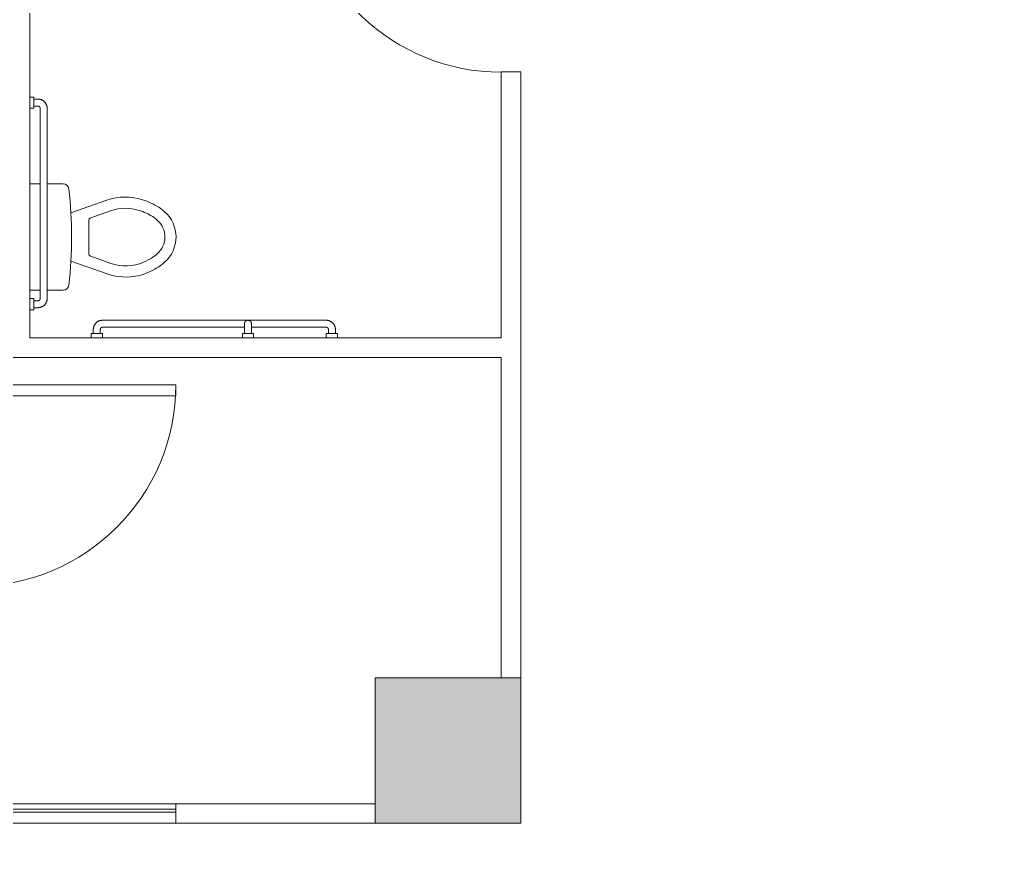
# Model space of a CAD drawing. Header units: inches. Extents: x 41 to 2552, y -541 to 533.
# Drawn here: x 1697.1 to 1875.1, y -300.2 to -151 of the extents above; entities that cross this region are included whole.
import ezdxf

# ---------------------------------------------------------------- set-up
doc = ezdxf.new("R2010")
doc.units = ezdxf.units.IN
doc.header["$MEASUREMENT"] = 0
for name, color, linetype, lineweight in [('A-DOOR', 31, 'Continuous', 9), ('A-DOOR-FRAM', 31, 'Continuous', 9), ('A-GLAZ', 151, 'Continuous', 9), ('Bb-col', 7, 'Continuous', 9), ('CAD background - for revit_dwg', 8, 'Continuous', 9), ('I-WALL', 2, 'Continuous', 13), ('P-SANR-FIXT', 6, 'Continuous', 9), ('Q-SPCQ', 91, 'Continuous', 9)]:
    doc.layers.add(name, color=color, linetype=linetype, lineweight=lineweight)

# ---------------------------------------------------------------- blocks, each defined once
blk = doc.blocks.new('Single-Flush - With Sidelight - 36_ x 96_-1748606-New Construction - Partition Plan')
at = {"layer": 'A-DOOR', "color": 250, "lineweight": 20}
for p, q in [((-16, 37.75), (-18, 37.75)), ((-18, 1.75), (-18, 37.75)), ((-16, 37.75), (-16, 1.75)), ((-16, 1.75), (-18, 1.75))]:
    blk.add_line(p, q, dxfattribs=at)
at = {"layer": 'A-DOOR'}
blk.add_arc((-18, 1.75), 36, 360, 90, dxfattribs=at)
at = {"layer": 'A-DOOR-FRAM', "color": 250, "lineweight": 20}
blk.add_line((58.91, -1.75), (58.91, 1.75), dxfattribs=at)
at = {"layer": 'A-GLAZ', "color": 250, "lineweight": 20}
for p, q in [((56.91, 0.75), (20, 0.75)), ((20, 0.75), (20, 0.25)), ((20, 0.25), (56.91, 0.25)), ((56.91, 0.25), (56.91, 0.75))]:
    blk.add_line(p, q, dxfattribs=at)
blk = doc.blocks.new('Single-Flush - 36_ x 96_-1570144-New Construction - Partition Plan')
at = {"layer": 'A-DOOR', "color": 250, "lineweight": 20}
for p, q in [((16.25, 1.75), (16.25, 37.77)), ((18, 37.77), (16.25, 37.77)), ((18, 1.75), (18, 37.77)), ((18, 1.75), (16.25, 1.75))]:
    blk.add_line(p, q, dxfattribs=at)
at = {"layer": 'A-DOOR'}
blk.add_arc((18, 1.75), 36.07, 92.7812, 180, dxfattribs=at)
blk = doc.blocks.new('Toilet - Floor-Mounted - 2D - ADA-991295-New Construction - Partition Plan')
at = {"layer": 'P-SANR-FIXT', "lineweight": 13}
for p, q in [((-9.5, 0), (-9.5, -1.87)), ((9.5, -1.87), (9.5, 0)), ((-9.5, -3.12), (-9.5, -6)), ((9.5, -6), (9.5, -3.12)), ((-6.59, -13.86), (-4.32, -7.37)), ((6.57, -13.8), (4.32, -7.37)), ((2.96, -10.56), (-2.96, -10.56)), ((-3.43, -10.9), (-4.71, -14.52)), ((4.68, -14.46), (3.43, -10.9))]:
    blk.add_line(p, q, dxfattribs=at)
for centre, radius, start, end in [((-8.5, -6), 1, 180, 263.316), ((0, 66.53), 74.03, 263.316, 276.684), ((8.5, -6), 1, 276.684, 360), ((-2.96, -11.06), 0.5, 90, 160.6685), ((2.96, -11.06), 0.5, 19.3315, 90), ((2.84, -17.17), 10, 160.6685, 203.3287), ((-2.87, -17.11), 10, 342.1371, 19.3315), ((2.84, -17.17), 8, 160.6685, 203.3287), ((-2.87, -17.11), 8, 342.1371, 19.3315), ((-5.91, -16.13), 11.2, 328.4728, 342.1371), ((6.53, -15.58), 14.01, 203.3287, 212.3538), ((6.53, -15.58), 12.01, 203.3287, 212.1619), ((-5.91, -16.13), 13.2, 328.2162, 342.1371), ((3.98, -16.66), 11.29, 214.6359, 221.2014), ((3.98, -16.66), 9.29, 214.879, 221.2014), ((0, -20.15), 4, 221.2014, 318.7986), ((-3.98, -16.66), 9.29, 318.7986, 325.0594), ((-3.98, -16.66), 11.29, 318.7986, 325.3641), ((0, -20.15), 6, 221.2014, 318.7986)]:
    blk.add_arc(centre, radius, start, end, dxfattribs=at)
blk = doc.blocks.new('ADA - toilet_3-piece_grab_bars - 17_ Seat Height-1660370-New Construction - Partition Plan')
at = {"layer": 'Q-SPCQ'}
for p, q in [((33.19, 56.37), (32.44, 56.37)), ((33.94, 56.75), (33.19, 56.75)), ((33.19, 54.75), (33.19, 56.75)), ((30.82, 54.75), (30.82, 14.75)), ((32.07, 41.36), (32.07, 54.75)), ((32.44, 55.12), (33.19, 55.12)), ((33.19, 54.75), (33.94, 54.75)), ((33.19, 41.37), (32.44, 41.37)), ((33.19, 41.37), (32.44, 41.37)), ((33.94, 41.75), (33.19, 41.75)), ((33.19, 39.75), (33.19, 41.75)), ((33.94, 41.75), (33.94, 39.75)), ((32.07, 14.75), (32.07, 40.13)), ((32.44, 40.12), (33.19, 40.12)), ((32.44, 40.12), (33.19, 40.12)), ((33.19, 39.75), (33.94, 39.75)), ((33.19, 14.37), (32.44, 14.37)), ((33.94, 14.75), (33.19, 14.75)), ((33.19, 12.75), (33.19, 14.75)), ((32.44, 13.12), (33.19, 13.12)), ((33.19, 12.75), (33.94, 12.75)), ((26.94, 4.87), (-7.06, 4.87)), ((-7.06, 3.62), (26.94, 3.62)), ((-9.06, 2.5), (-9.06, 1.75)), ((-9.06, 2.5), (-7.06, 2.5)), ((-8.68, 3.25), (-8.68, 2.5)), ((-7.43, 2.5), (-7.43, 3.25)), ((-7.06, 1.75), (-7.06, 2.5)), ((26.94, 2.5), (26.94, 1.75)), ((26.94, 2.5), (28.94, 2.5)), ((27.32, 3.25), (27.32, 2.5)), ((28.57, 2.5), (28.57, 3.25)), ((28.94, 1.75), (28.94, 2.5))]:
    blk.add_line(p, q, dxfattribs=at)
at = {"layer": 'Q-SPCQ', "flags": 128}
for points in [[(32.44, 56.37), (32.38, 56.37), (32.31, 56.37), (32.25, 56.36), (32.18, 56.35), (32.12, 56.34), (32.05, 56.33), (31.99, 56.31), (31.93, 56.29), (31.87, 56.27), (31.81, 56.25), (31.75, 56.22), (31.69, 56.19), (31.63, 56.16), (31.58, 56.13), (31.52, 56.09), (31.47, 56.05), (31.42, 56.01), (31.37, 55.97), (31.32, 55.93), (31.28, 55.88), (31.23, 55.83), (31.19, 55.79), (31.15, 55.73), (31.11, 55.68), (31.07, 55.63), (31.04, 55.57), (31.01, 55.52), (30.98, 55.46), (30.95, 55.4), (30.93, 55.34), (30.9, 55.28), (30.88, 55.22), (30.87, 55.15), (30.85, 55.09), (30.84, 55.03), (30.83, 54.96), (30.82, 54.9), (30.82, 54.83), (30.82, 54.77), (30.82, 54.75)], [(32.07, 54.75), (32.07, 54.76), (32.07, 54.78), (32.07, 54.79), (32.07, 54.81), (32.07, 54.82), (32.08, 54.84), (32.08, 54.85), (32.09, 54.87), (32.09, 54.88), (32.1, 54.9), (32.1, 54.91), (32.11, 54.92), (32.12, 54.94), (32.12, 54.95), (32.13, 54.96), (32.14, 54.97), (32.15, 54.99), (32.16, 55), (32.17, 55.01), (32.18, 55.02), (32.19, 55.03), (32.2, 55.04), (32.21, 55.05), (32.23, 55.06), (32.24, 55.07), (32.25, 55.07), (32.26, 55.08), (32.28, 55.09), (32.29, 55.09), (32.31, 55.1), (32.32, 55.1), (32.33, 55.11), (32.35, 55.11), (32.36, 55.12), (32.38, 55.12), (32.39, 55.12), (32.41, 55.12), (32.42, 55.12), (32.44, 55.12), (32.44, 55.12)], [(30.83, 40.87), (30.83, 40.9), (30.84, 40.92), (30.85, 40.95), (30.86, 40.97), (30.87, 40.99), (30.88, 41.02), (30.89, 41.04), (30.9, 41.06), (30.91, 41.08), (30.93, 41.1), (30.94, 41.12), (30.96, 41.14), (30.97, 41.16), (30.99, 41.18), (31.01, 41.2), (31.02, 41.22), (31.04, 41.23), (31.06, 41.25), (31.08, 41.26), (31.1, 41.28), (31.12, 41.29), (31.15, 41.3), (31.17, 41.31), (31.19, 41.32), (31.21, 41.33), (31.24, 41.34), (31.26, 41.35), (31.29, 41.36), (31.31, 41.36), (31.33, 41.37), (31.36, 41.37), (31.38, 41.37), (31.41, 41.37), (31.43, 41.37), (31.44, 41.37)], [(31.44, 41.37), (31.44, 41.37), (31.44, 41.37), (31.45, 41.37), (31.45, 41.37), (31.46, 41.37)], [(32.44, 41.37), (32.4, 41.37), (32.36, 41.37), (32.32, 41.37), (32.28, 41.37), (32.24, 41.37), (32.2, 41.37), (32.16, 41.37), (32.13, 41.37), (32.09, 41.37), (32.05, 41.37), (32.02, 41.37), (31.98, 41.37), (31.94, 41.37), (31.91, 41.37), (31.88, 41.37), (31.84, 41.37), (31.81, 41.37), (31.78, 41.37), (31.75, 41.37), (31.72, 41.37), (31.7, 41.37), (31.67, 41.37), (31.65, 41.37), (31.62, 41.37), (31.6, 41.37), (31.58, 41.37), (31.56, 41.37), (31.54, 41.37), (31.52, 41.37), (31.51, 41.37), (31.5, 41.37), (31.48, 41.37), (31.47, 41.37), (31.46, 41.37), (31.46, 41.37), (31.45, 41.37), (31.45, 41.37), (31.44, 41.37), (31.44, 41.37)], [(31.69, 41.37), (31.72, 41.37), (31.74, 41.37), (31.77, 41.37), (31.8, 41.37), (31.84, 41.37), (31.87, 41.37), (31.9, 41.37), (31.93, 41.37), (31.97, 41.37), (32.01, 41.37), (32.04, 41.37), (32.08, 41.37), (32.12, 41.37), (32.15, 41.37), (32.19, 41.37), (32.23, 41.37), (32.27, 41.37), (32.31, 41.37), (32.35, 41.37), (32.39, 41.37), (32.43, 41.37), (32.44, 41.37)], [(31.44, 40.12), (31.42, 40.13), (31.39, 40.13), (31.37, 40.13), (31.34, 40.13), (31.32, 40.14), (31.29, 40.14), (31.27, 40.15), (31.24, 40.16), (31.22, 40.17), (31.2, 40.17), (31.17, 40.18), (31.15, 40.2), (31.13, 40.21), (31.11, 40.22), (31.09, 40.23), (31.07, 40.25), (31.05, 40.26), (31.03, 40.28), (31.01, 40.3), (30.99, 40.31), (30.98, 40.33), (30.96, 40.35), (30.94, 40.37), (30.93, 40.39), (30.92, 40.41), (30.9, 40.43), (30.89, 40.46), (30.88, 40.48), (30.87, 40.5), (30.86, 40.52), (30.85, 40.55), (30.84, 40.57), (30.84, 40.59), (30.83, 40.62), (30.83, 40.64)], [(31.46, 40.12), (31.46, 40.12), (31.45, 40.12), (31.45, 40.12), (31.44, 40.12), (31.44, 40.12)], [(31.44, 40.12), (31.44, 40.12), (31.44, 40.12), (31.45, 40.12), (31.45, 40.12), (31.46, 40.12), (31.47, 40.12), (31.48, 40.12), (31.49, 40.12), (31.51, 40.12), (31.52, 40.12), (31.54, 40.12), (31.55, 40.12), (31.57, 40.12), (31.59, 40.12), (31.62, 40.12), (31.64, 40.12), (31.66, 40.12), (31.69, 40.12), (31.72, 40.12), (31.74, 40.12), (31.77, 40.12), (31.8, 40.12), (31.84, 40.12), (31.87, 40.12), (31.9, 40.12), (31.93, 40.12), (31.97, 40.12), (32.01, 40.12), (32.04, 40.12), (32.08, 40.12), (32.12, 40.12), (32.15, 40.12), (32.19, 40.12), (32.23, 40.12), (32.27, 40.12), (32.31, 40.12), (32.35, 40.12), (32.39, 40.12), (32.43, 40.12), (32.44, 40.12)], [(32.44, 40.12), (32.4, 40.12), (32.36, 40.12), (32.32, 40.12), (32.28, 40.12), (32.24, 40.12), (32.2, 40.12), (32.16, 40.12), (32.13, 40.12), (32.09, 40.12), (32.05, 40.12), (32.02, 40.12), (31.98, 40.12), (31.94, 40.12), (31.91, 40.12), (31.88, 40.12), (31.84, 40.12), (31.81, 40.12), (31.78, 40.12), (31.75, 40.12), (31.72, 40.12), (31.7, 40.12), (31.67, 40.12)], [(30.82, 14.75), (30.82, 14.69), (30.82, 14.62), (30.83, 14.56), (30.84, 14.49), (30.85, 14.43), (30.86, 14.36), (30.88, 14.3), (30.9, 14.24), (30.92, 14.18), (30.94, 14.12), (30.97, 14.06), (31, 14), (31.03, 13.94), (31.06, 13.89), (31.1, 13.83), (31.14, 13.78), (31.18, 13.73), (31.22, 13.68), (31.26, 13.63), (31.31, 13.58), (31.36, 13.54), (31.41, 13.5), (31.46, 13.46), (31.51, 13.42), (31.56, 13.38), (31.62, 13.35), (31.68, 13.32), (31.73, 13.29), (31.79, 13.26), (31.85, 13.24), (31.91, 13.21), (31.98, 13.19), (32.04, 13.18), (32.1, 13.16), (32.16, 13.15), (32.23, 13.14), (32.29, 13.13), (32.36, 13.13), (32.42, 13.12), (32.44, 13.12)], [(32.44, 14.37), (32.43, 14.38), (32.41, 14.38), (32.4, 14.38), (32.38, 14.38), (32.37, 14.38), (32.35, 14.39), (32.34, 14.39), (32.32, 14.39), (32.31, 14.4), (32.3, 14.4), (32.28, 14.41), (32.27, 14.42), (32.25, 14.42), (32.24, 14.43), (32.23, 14.44), (32.22, 14.45), (32.21, 14.46), (32.19, 14.47), (32.18, 14.48), (32.17, 14.49), (32.16, 14.5), (32.15, 14.51), (32.14, 14.52), (32.13, 14.53), (32.13, 14.55), (32.12, 14.56), (32.11, 14.57), (32.1, 14.59), (32.1, 14.6), (32.09, 14.61), (32.09, 14.63), (32.08, 14.64), (32.08, 14.66), (32.07, 14.67), (32.07, 14.69), (32.07, 14.7), (32.07, 14.72), (32.07, 14.73), (32.07, 14.75), (32.07, 14.75)], [(-7.06, 4.87), (-7.12, 4.87), (-7.19, 4.87), (-7.25, 4.86), (-7.32, 4.85), (-7.38, 4.84), (-7.45, 4.83), (-7.51, 4.81), (-7.57, 4.79), (-7.63, 4.77), (-7.69, 4.75), (-7.75, 4.72), (-7.81, 4.69), (-7.87, 4.66), (-7.92, 4.63), (-7.98, 4.59), (-8.03, 4.55), (-8.08, 4.51), (-8.13, 4.47), (-8.18, 4.43), (-8.22, 4.38), (-8.27, 4.33), (-8.31, 4.29), (-8.35, 4.23), (-8.39, 4.18), (-8.43, 4.13), (-8.46, 4.07), (-8.49, 4.02), (-8.52, 3.96), (-8.55, 3.9), (-8.57, 3.84), (-8.6, 3.78), (-8.62, 3.72), (-8.63, 3.65), (-8.65, 3.59), (-8.66, 3.53), (-8.67, 3.46), (-8.68, 3.4), (-8.68, 3.33), (-8.68, 3.27), (-8.68, 3.25)], [(-7.43, 3.25), (-7.43, 3.26), (-7.43, 3.28), (-7.43, 3.29), (-7.43, 3.31), (-7.43, 3.32), (-7.42, 3.34), (-7.42, 3.35), (-7.41, 3.37), (-7.41, 3.38), (-7.4, 3.4), (-7.4, 3.41), (-7.39, 3.42), (-7.38, 3.44), (-7.38, 3.45), (-7.37, 3.46), (-7.36, 3.47), (-7.35, 3.49), (-7.34, 3.5), (-7.33, 3.51), (-7.32, 3.52), (-7.31, 3.53), (-7.3, 3.54), (-7.29, 3.55), (-7.27, 3.56), (-7.26, 3.57), (-7.25, 3.57), (-7.24, 3.58), (-7.22, 3.59), (-7.21, 3.59), (-7.19, 3.6), (-7.18, 3.6), (-7.17, 3.61), (-7.15, 3.61), (-7.14, 3.62), (-7.12, 3.62), (-7.11, 3.62), (-7.09, 3.62), (-7.08, 3.62), (-7.06, 3.62), (-7.06, 3.62)], [(28.57, 3.25), (28.56, 3.31), (28.56, 3.38), (28.55, 3.44), (28.55, 3.51), (28.53, 3.57), (28.52, 3.64), (28.5, 3.7), (28.48, 3.76), (28.46, 3.82), (28.44, 3.88), (28.41, 3.94), (28.38, 4), (28.35, 4.06), (28.32, 4.11), (28.28, 4.17), (28.24, 4.22), (28.2, 4.27), (28.16, 4.32), (28.12, 4.37), (28.07, 4.42), (28.03, 4.46), (27.98, 4.5), (27.93, 4.54), (27.87, 4.58), (27.82, 4.62), (27.76, 4.65), (27.71, 4.68), (27.65, 4.71), (27.59, 4.74), (27.53, 4.76), (27.47, 4.79), (27.41, 4.81), (27.34, 4.82), (27.28, 4.84), (27.22, 4.85), (27.15, 4.86), (27.09, 4.87), (27.02, 4.87), (26.96, 4.87), (26.94, 4.87)], [(26.94, 3.62), (26.96, 3.62), (26.97, 3.62), (26.99, 3.62), (27, 3.62), (27.02, 3.62), (27.03, 3.61), (27.04, 3.61), (27.06, 3.61), (27.07, 3.6), (27.09, 3.6), (27.1, 3.59), (27.11, 3.58), (27.13, 3.58), (27.14, 3.57), (27.15, 3.56), (27.17, 3.55), (27.18, 3.54), (27.19, 3.53), (27.2, 3.52), (27.21, 3.51), (27.22, 3.5), (27.23, 3.49), (27.24, 3.48), (27.25, 3.47), (27.26, 3.45), (27.26, 3.44), (27.27, 3.43), (27.28, 3.41), (27.28, 3.4), (27.29, 3.39), (27.3, 3.37), (27.3, 3.36), (27.3, 3.34), (27.31, 3.33), (27.31, 3.31), (27.31, 3.3), (27.31, 3.28), (27.32, 3.27), (27.32, 3.25), (27.32, 3.25)]]:
    blk.add_lwpolyline(points, dxfattribs=at)
blk = doc.blocks.new('Fixed Glass - Adjustable Sill - Instance-1745449-New Construction - Partition Plan')
at = {"layer": 'A-GLAZ', "color": 250, "lineweight": 20}
for p, q in [((-19.5, 1.75), (-18.75, 1.75)), ((16.5, 1.75), (15.75, 1.75)), ((16.5, -0.25), (-19.5, -0.25)), ((-19.5, -0.25), (-19.5, -0.75)), ((-19.5, -0.75), (16.5, -0.75)), ((16.5, -0.75), (16.5, -0.25))]:
    blk.add_line(p, q, dxfattribs=at)
blk = doc.blocks.new('CAD background - for revit_dwg-1564186-New Construction - Partition Plan')
at = {"lineweight": 9}
h = blk.add_hatch(color=256, dxfattribs=at)
h.paths.add_polyline_path([(245.5, 5), (273.5, 5), (273.5, 38), (245.5, 38)], flags=0)
h.paths.add_polyline_path([(1713.13, 5), (1713.5, 5), (1713.5, 38), (1685.5, 38), (1685.5, 5), (1709.63, 5)], flags=0)
h.paths.add_polyline_path([(1925.5, 5), (1953.5, 5), (1953.5, 38), (1925.5, 38)], flags=0)
h.paths.add_polyline_path([(485.5, 5), (513.5, 5), (513.5, 38), (485.5, 38)], flags=0)
h.paths.add_polyline_path([(1233.5, 5), (1233.5, 38), (1205.5, 38), (1205.5, 5), (1230, 5)], flags=0)
h.paths.add_polyline_path([(2166, 5), (2194, 5), (2194, 33), (2166, 33)], flags=0)
h.paths.add_polyline_path([(1445.5, 5), (1473.5, 5), (1473.5, 38), (1445.5, 38)], flags=0)
h.paths.add_polyline_path([(969, 5), (993.5, 5), (993.5, 38), (965.5, 38), (965.5, 5)], flags=0)
h.paths.add_polyline_path([(725.5, 5), (753.5, 5), (753.5, 38), (725.5, 38)], flags=0)
h.paths.add_polyline_path([(726.5, 245), (751.5, 245), (751.5, 250), (755, 250), (755, 275.5), (726.5, 275.5)], flags=0)
h.paths.add_polyline_path([(2161, 245.5), (2194, 245.5), (2194, 273.5), (2161, 273.5)], flags=0)
h.paths.add_polyline_path([(38, 245.5), (38, 273.5), (5, 273.5), (5, 245.5)], flags=0)
h.paths.add_polyline_path([(1208.75, 246.5), (1232.5, 246.5), (1232.5, 272.25), (1208.75, 272.25), (1208.75, 248)], flags=0)
h.paths.add_polyline_path([(486.5, 246.5), (512.5, 246.5), (512.5, 272.5), (486.5, 272.5)], flags=0)
h.paths.add_polyline_path([(1709, 246.5), (1712.5, 246.5), (1712.5, 272.5), (1686.5, 272.5), (1686.5, 246.5), (1690, 246.5)], flags=0)
h.paths.add_polyline_path([(1947, 246.5), (1952.5, 246.5), (1952.5, 272.5), (1891.5, 272.5), (1891.5, 246.5), (1945.82, 246.5)], flags=0)
h.paths.add_polyline_path([(1448.23, 246.5), (1472.5, 246.5), (1472.5, 272.5), (1446.5, 272.5), (1446.5, 246.5)], flags=0)
h.paths.add_polyline_path([(1017.56, 250), (1022, 250), (1022, 272.5), (970, 272.5), (970, 250), (999, 250)], flags=0)
h.paths.add_polyline_path([(5, 485.5), (38, 485.5), (38, 513.5), (5, 513.5)], flags=0)
h.paths.add_polyline_path([(2194, 485.5), (2194, 513.5), (2161, 513.5), (2161, 485.5)], flags=0)
h.paths.add_polyline_path([(1943.5, 486.5), (1952.5, 486.5), (1952.5, 512.5), (1926.5, 512.5), (1926.5, 486.5)], flags=0)
h.paths.add_polyline_path([(1690, 486.5), (1712.5, 486.5), (1712.5, 512.5), (1686.5, 512.5), (1686.5, 486.5)], flags=0)
h.paths.add_polyline_path([(486.5, 486.5), (512.5, 486.5), (512.5, 512.5), (486.5, 512.5)], flags=0)
h.paths.add_polyline_path([(1454.52, 486.5), (1476.77, 486.5), (1476.77, 512.5), (1450.77, 512.5), (1450.77, 486.5), (1451.02, 486.5)], flags=0)
h.paths.add_polyline_path([(272.5, 486.5), (272.5, 512.5), (246.5, 512.5), (246.5, 486.5)], flags=0)
h.paths.add_polyline_path([(730, 486.5), (752.5, 486.5), (752.5, 512.5), (726.5, 512.5), (726.5, 486.5)], flags=0)
h.paths.add_polyline_path([(38, 725.5), (38, 753.5), (5, 753.5), (5, 725.5)], flags=0)
h.paths.add_polyline_path([(2194, 725.5), (2194, 753.5), (2161, 753.5), (2161, 725.5)], flags=0)
h.paths.add_polyline_path([(726.5, 726.5), (752.5, 726.5), (752.5, 752.5), (726.5, 752.5)], flags=0)
h.paths.add_polyline_path([(1926.5, 726.5), (1952.5, 726.5), (1952.5, 752.5), (1926.5, 752.5)], flags=0)
h.paths.add_polyline_path([(1686.5, 726.5), (1712.5, 726.5), (1712.5, 752.5), (1686.5, 752.5)], flags=0)
h.paths.add_polyline_path([(1476.77, 726.5), (1476.77, 752.5), (1450.77, 752.5), (1450.77, 726.5), (1472.5, 726.5)], flags=0)
h.paths.add_polyline_path([(246.5, 726.5), (272.5, 726.5), (272.5, 752.5), (246.5, 752.5)], flags=0)
h.paths.add_polyline_path([(486.5, 726.5), (512.5, 726.5), (512.5, 752.5), (486.5, 752.5)], flags=0)
h.paths.add_polyline_path([(2161, 965.5), (2194, 965.5), (2194, 993.5), (2161, 993.5), (2161, 988)], flags=0)
h.paths.add_polyline_path([(38, 965.5), (38, 993.5), (5, 993.5), (5, 965.5)], flags=0)
h.paths.add_polyline_path([(728.81, 966.5), (752.5, 966.5), (752.5, 992.5), (728.81, 992.5), (728.81, 991)], flags=0)
h.paths.add_polyline_path([(1232.5, 966.5), (1232.5, 992.5), (1206.5, 992.5), (1206.5, 966.5)], flags=0)
h.paths.add_polyline_path([(1472.5, 966.5), (1472.5, 992.5), (1446.5, 992.5), (1446.5, 966.5)], flags=0)
h.paths.add_polyline_path([(1952.5, 966.5), (1952.5, 992.5), (1926.5, 992.5), (1926.5, 966.5)], flags=0)
h.paths.add_polyline_path([(486.5, 966.5), (512.5, 966.5), (512.5, 992.5), (486.5, 992.5)], flags=0)
h.paths.add_polyline_path([(966.5, 966.5), (992.5, 966.5), (992.5, 992.5), (966.5, 992.5), (966.5, 988)], flags=0)
h.paths.add_polyline_path([(1712.5, 966.5), (1712.5, 992.5), (1686.5, 992.5), (1686.5, 966.5)], flags=0)
h.paths.add_polyline_path([(246.5, 966.5), (272.5, 966.5), (272.5, 992.5), (246.5, 992.5)], flags=0)
at = {"layer": 'Bb-col'}
for p, q in [((1472.5, 246.5), (1472.5, 272.5)), ((1446.5, 246.5), (1472.5, 246.5))]:
    blk.add_line(p, q, dxfattribs=at)
at = {"layer": 'Bb-col', "flags": 128}
blk.add_lwpolyline([(1469, 272.5), (1446.5, 272.5), (1446.5, 250)], dxfattribs=at)

msp = doc.modelspace()

# ---------------------------------------------------------------- linework, layer by layer
at = {"layer": 'I-WALL', "color": 250, "lineweight": 20}
for p, q in [((1698.81, -207.79), (1698.81, -120.76)), ((1786.56, -160.29), (1783.06, -160.29)), ((1783.06, -160.29), (1783.06, -207.79)), ((1786.56, -268.51), (1786.56, -160.29)), ((1736.81, -207.79), (1698.81, -207.79)), ((1783.06, -207.79), (1738.81, -207.79)), ((1688.94, -211.29), (1783.06, -211.29)), ((1783.06, -211.29), (1783.06, -268.51)), ((1783.06, -268.51), (1786.56, -268.51)), ((1760.56, -291.01), (1724.94, -291.01)), ((1724.94, -291.01), (1724.94, -294.51)), ((1760.56, -294.51), (1760.56, -291.01)), ((1724.94, -294.51), (1760.56, -294.51))]:
    msp.add_line(p, q, dxfattribs=at)
at = {"layer": 'I-WALL'}
for p, q in [((1688.94, -291.01), (1724.94, -291.01)), ((1724.94, -294.51), (1688.94, -294.51))]:
    msp.add_line(p, q, dxfattribs=at)

# ---------------------------------------------------------------- block references
at = {"layer": 'A-DOOR', "lineweight": 13}
for name, p, rotation in [('Single-Flush - 36_ x 96_-1570144-New Construction - Partition Plan', (1784.81, -142.29), 89.9999999999999), ('Single-Flush - With Sidelight - 36_ x 96_-1748606-New Construction - Partition Plan', (1687.19, -234.17), 269.9999999999999)]:
    msp.add_blockref(name, p, dxfattribs=dict(at, rotation=rotation))
at = {"layer": 'A-GLAZ', "lineweight": 13, "rotation": 180}
msp.add_blockref('Fixed Glass - Adjustable Sill - Instance-1745449-New Construction - Partition Plan', (1705.44, -292.76), dxfattribs=at)
at = {"layer": 'CAD background - for revit_dwg', "color": 7}
msp.add_blockref('CAD background - for revit_dwg-1564186-New Construction - Partition Plan', (314.06, -541.01), dxfattribs=at)
at = {"layer": 'P-SANR-FIXT', "lineweight": 13}
for name, p, rotation in [('ADA - toilet_3-piece_grab_bars - 17_ Seat Height-1660370-New Construction - Partition Plan', (1697.06, -173.85), 269.9999999999999), ('Toilet - Floor-Mounted - 2D - ADA-991295-New Construction - Partition Plan', (1698.81, -189.79), 89.99999999999932)]:
    msp.add_blockref(name, p, dxfattribs=dict(at, rotation=rotation))

doc.saveas('drawing.dxf')
